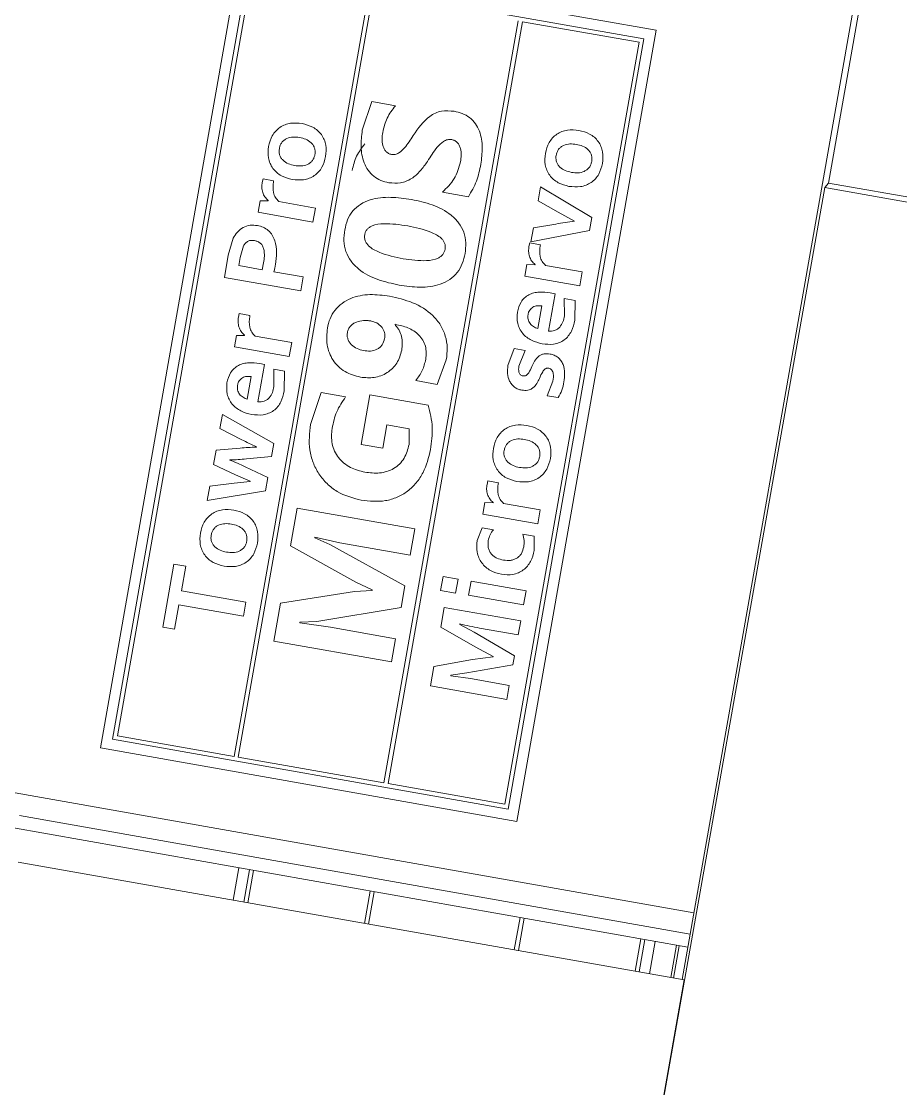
# Model space of a CAD drawing. Header units: millimetres. Extents: x 0 to 1189, y 0 to 841.
# Drawn here: x 366.04 to 370.2, y 477.74 to 482.78 of the extents above; entities that cross this region are included whole.
import ezdxf

# ---------------------------------------------------------------- set-up
doc = ezdxf.new("R2010")
doc.units = ezdxf.units.MM
doc.layers.get('0').update_dxf_attribs({"lineweight": 18})

msp = doc.modelspace()

# ---------------------------------------------------------------- linework, layer by layer
at = {"color": 7, "linetype": 'Continuous', "lineweight": 15}
for p, q in [((367.0716, 483.0885), (366.412, 479.3476)), ((367.0716, 483.0885), (366.412, 479.3476)), ((369.0409, 482.7405), (367.0716, 483.0885)), ((366.4699, 479.3882), (367.1122, 483.0306)), ((367.1122, 483.0306), (368.983, 482.6999)), ((366.4931, 479.4044), (367.1284, 483.0074)), ((369.8555, 482.0183), (370.029, 483.0028)), ((369.1632, 478.2519), (369.993, 482.9579)), ((367.6798, 482.91), (367.0445, 479.3069)), ((367.0642, 479.3034), (367.6995, 482.9065)), ((368.3887, 482.7847), (367.7534, 479.1816)), ((367.7731, 479.1781), (368.4084, 482.7812)), ((368.4084, 482.7812), (368.9598, 482.6837)), ((368.3813, 478.9996), (369.0409, 482.7405)), ((368.9598, 482.6837), (368.3245, 479.0807)), ((368.983, 482.6999), (368.3407, 479.0575)), ((367.6511, 482.268), (367.6961, 482.4038)), ((367.6961, 482.4038), (367.8074, 482.3841)), ((367.1777, 482.0213), (367.1816, 482.0377)), ((367.1816, 482.0377), (367.2316, 482.0289)), ((367.2316, 482.0289), (367.2306, 482.0235)), ((369.838, 481.9966), (369.8555, 482.0183)), ((369.8555, 482.0183), (370.7613, 481.8582)), ((368.1526, 481.9533), (368.0297, 481.975)), ((368.4826, 481.9339), (368.4943, 482.0001)), ((368.4943, 482.0001), (368.7366, 481.8554)), ((368.7572, 475.8874), (369.838, 481.9966)), ((369.838, 481.9966), (371.2165, 481.7529)), ((367.158, 481.8798), (367.1677, 481.9347)), ((367.1677, 481.9347), (367.2061, 481.9343)), ((367.2061, 481.9343), (367.2063, 481.9353)), ((367.2563, 481.9307), (367.4294, 481.9001)), ((368.4826, 481.9339), (368.5771, 481.8806)), ((367.4178, 481.8339), (367.158, 481.8798)), ((367.4294, 481.9001), (367.4178, 481.8339)), ((368.5771, 481.8806), (368.6543, 481.8387)), ((368.7366, 481.8554), (368.7257, 481.7935)), ((368.4601, 481.8066), (368.4485, 481.7403)), ((368.5656, 481.8245), (368.4601, 481.8066)), ((368.6543, 481.8387), (368.6541, 481.8377)), ((367.041, 481.7572), (367.0172, 481.6772)), ((368.7257, 481.7935), (368.4485, 481.7403)), ((367.0729, 481.6654), (367.0894, 481.7217)), ((368.4394, 481.7189), (368.4433, 481.7354)), ((368.4433, 481.7354), (368.4933, 481.7265)), ((368.4933, 481.7265), (368.4923, 481.7211)), ((367.0172, 481.6772), (366.9987, 481.5719)), ((367.0664, 481.6282), (367.0729, 481.6654)), ((367.1768, 481.6086), (367.0664, 481.6282)), ((367.1842, 481.641), (367.1768, 481.6086)), ((368.4197, 481.5774), (368.4294, 481.6323)), ((368.4294, 481.6323), (368.4678, 481.6319)), ((368.4678, 481.6319), (368.468, 481.6329)), ((368.5181, 481.6283), (368.6912, 481.5977)), ((367.3603, 481.5079), (366.9987, 481.5719)), ((367.2331, 481.5987), (367.372, 481.5741)), ((367.372, 481.5741), (367.3603, 481.5079)), ((368.6795, 481.5315), (368.4197, 481.5774)), ((368.6912, 481.5977), (368.6795, 481.5315)), ((368.5626, 481.4944), (368.5316, 481.3183)), ((368.5396, 481.4993), (368.5626, 481.4944)), ((368.606, 481.4721), (368.6571, 481.4631)), ((368.6073, 481.3899), (368.606, 481.4721)), ((368.6571, 481.4631), (368.6562, 481.3696)), ((367.0655, 481.3847), (367.0693, 481.4012)), ((367.0693, 481.4012), (367.1193, 481.3923)), ((368.4812, 481.3302), (368.5, 481.4372)), ((367.1193, 481.3923), (367.1184, 481.3869)), ((367.8059, 481.3481), (367.8071, 481.3502)), ((367.0458, 481.2432), (367.0554, 481.2981)), ((367.0554, 481.2981), (367.0939, 481.2977)), ((367.0939, 481.2977), (367.094, 481.2988)), ((367.1441, 481.2941), (367.3172, 481.2635)), ((367.3172, 481.2635), (367.3055, 481.1973)), ((367.3055, 481.1973), (367.0458, 481.2432)), ((368.3401, 481.1554), (368.3687, 481.2356)), ((368.3687, 481.2356), (368.4209, 481.2264)), ((368.4209, 481.2264), (368.3919, 481.1518)), ((367.1887, 481.1602), (367.1576, 480.9841)), ((367.1657, 481.1651), (367.1887, 481.1602)), ((368.0052, 481.0662), (368.0483, 481.1819)), ((367.1072, 480.996), (367.1261, 481.103)), ((367.232, 481.1379), (367.2831, 481.1289)), ((367.2333, 481.0557), (367.232, 481.1379)), ((367.2831, 481.1289), (367.2822, 481.0354)), ((367.9035, 481.0841), (368.0052, 481.0662)), ((368.525, 481.0127), (368.5529, 481.0817)), ((367.4569, 481.0272), (367.4058, 480.877)), ((367.5721, 481.0069), (367.4569, 481.0272)), ((367.6458, 480.7825), (367.6871, 481.0167)), ((367.6871, 481.0167), (367.9628, 480.968)), ((368.5773, 481.0034), (368.525, 481.0127)), ((366.9777, 480.8571), (366.9895, 480.9243)), ((366.9895, 480.9243), (367.2332, 480.7873)), ((367.0806, 480.8043), (366.9777, 480.8571)), ((367.7483, 480.7644), (367.7676, 480.8742)), ((367.7676, 480.8742), (367.8724, 480.8557)), ((367.8724, 480.8557), (367.8722, 480.7821)), ((366.9478, 480.6876), (366.9596, 480.7548)), ((366.9596, 480.7548), (367.0736, 480.7649)), ((367.15, 480.7699), (367.1502, 480.7709)), ((367.2222, 480.7247), (367.2332, 480.7873)), ((367.6458, 480.7825), (367.7483, 480.7644)), ((367.0243, 480.709), (367.0241, 480.708)), ((367.1027, 480.7134), (367.2222, 480.7247)), ((367.0513, 480.6387), (366.9478, 480.6876)), ((367.0963, 480.6769), (367.2047, 480.6253)), ((366.9297, 480.5848), (367.0444, 480.5991)), ((367.0444, 480.5991), (367.1212, 480.6066)), ((367.1214, 480.6077), (367.0513, 480.6387)), ((367.1212, 480.6066), (367.1214, 480.6077)), ((367.2047, 480.6253), (367.1937, 480.5628)), ((368.241, 480.5934), (368.2449, 480.6099)), ((368.2449, 480.6099), (368.2948, 480.6011)), ((368.2948, 480.6011), (368.2939, 480.5957)), ((366.9178, 480.5177), (366.9297, 480.5848)), ((367.1937, 480.5628), (366.9178, 480.5177)), ((368.2213, 480.4519), (368.231, 480.5069)), ((368.231, 480.5069), (368.2694, 480.5065)), ((368.2694, 480.5065), (368.2696, 480.5075)), ((368.3196, 480.5028), (368.4927, 480.4722)), ((367.3119, 480.3019), (367.3436, 480.4812)), ((367.3436, 480.4812), (367.8999, 480.3829)), ((368.481, 480.406), (368.2213, 480.4519)), ((368.4927, 480.4722), (368.481, 480.406)), ((367.4268, 480.3431), (367.4262, 480.34)), ((367.5451, 480.3173), (367.4268, 480.3431)), ((367.8999, 480.3829), (367.878, 480.2585)), ((368.1941, 480.3275), (368.2173, 480.3883)), ((368.2173, 480.3883), (368.2714, 480.3787)), ((368.4096, 480.3584), (368.4631, 480.349)), ((368.4631, 480.349), (368.4641, 480.2804)), ((367.6209, 480.1307), (367.3119, 480.3019)), ((367.4262, 480.34), (367.4969, 480.3096)), ((367.4969, 480.3096), (367.8523, 480.113)), ((367.878, 480.2585), (367.5451, 480.3173)), ((366.707, 479.9179), (366.7596, 480.2159)), ((366.7596, 480.2159), (366.8156, 480.206)), ((366.8156, 480.206), (366.7952, 480.0902)), ((368.0212, 480.0918), (368.0329, 480.158)), ((368.0329, 480.158), (368.1042, 480.1454)), ((368.1042, 480.1454), (368.0925, 480.0792)), ((366.7952, 480.0902), (367.1008, 480.0362)), ((367.614, 480.0866), (367.697, 480.0922)), ((367.6974, 480.0945), (367.6209, 480.1307)), ((367.697, 480.0922), (367.6974, 480.0945)), ((367.8523, 480.113), (367.8343, 480.0111)), ((368.0925, 480.0792), (368.0212, 480.0918)), ((368.1539, 480.07), (368.1656, 480.1362)), ((368.1656, 480.1362), (368.4254, 480.0903)), ((368.4254, 480.0903), (368.4137, 480.0241)), ((367.2643, 480.0318), (367.614, 480.0866)), ((368.4137, 480.0241), (368.1539, 480.07)), ((366.7835, 480.024), (366.7631, 479.908)), ((367.0891, 479.97), (366.7835, 480.024)), ((367.1008, 480.0362), (367.0891, 479.97)), ((367.2326, 479.8518), (367.2643, 480.0318)), ((367.8343, 480.0111), (367.4367, 479.9453)), ((368.0222, 479.9184), (368.0386, 480.0116)), ((368.0386, 480.0116), (368.4002, 479.9477)), ((367.356, 479.9417), (367.3554, 479.9382)), ((367.3554, 479.9382), (367.5006, 479.9177)), ((367.4367, 479.9453), (367.356, 479.9417)), ((368.4002, 479.9477), (368.3886, 479.8815)), ((366.7631, 479.908), (366.707, 479.9179)), ((367.5006, 479.9177), (367.8083, 479.8633)), ((368.1841, 479.8253), (368.0222, 479.9184)), ((368.1123, 479.9336), (368.1119, 479.9312)), ((368.1119, 479.9312), (368.1801, 479.8946)), ((368.1801, 479.8946), (368.3712, 479.7832)), ((368.3886, 479.8815), (368.2053, 479.9139)), ((367.7889, 479.7535), (367.2326, 479.8518)), ((367.8083, 479.8633), (367.7889, 479.7535)), ((368.2705, 479.7795), (368.1841, 479.8253)), ((368.1726, 479.7647), (367.9894, 479.7326)), ((368.3637, 479.7404), (368.146, 479.7014)), ((368.2702, 479.7779), (368.1726, 479.7647)), ((368.2702, 479.7779), (368.2705, 479.7795)), ((368.3712, 479.7832), (368.3637, 479.7404)), ((367.9894, 479.7326), (367.973, 479.6399)), ((368.0694, 479.6903), (368.069, 479.6878)), ((368.069, 479.6878), (368.1628, 479.6746)), ((368.146, 479.7014), (368.0694, 479.6903)), ((368.3347, 479.576), (367.973, 479.6399)), ((368.1628, 479.6746), (368.3464, 479.6422)), ((368.3464, 479.6422), (368.3347, 479.576)), ((368.3407, 479.0575), (366.4699, 479.3882)), ((367.0445, 479.3069), (366.4931, 479.4044)), ((366.412, 479.3476), (368.3813, 478.9996)), ((366.412, 479.3476), (368.3813, 478.9996)), ((366.412, 479.3476), (366.412, 479.3476)), ((367.7534, 479.1816), (367.0642, 479.3034)), ((368.3245, 479.0807), (367.7731, 479.1781)), ((368.3813, 478.9996), (368.3813, 478.9996)), ((365.9846, 478.9715), (369.1902, 478.4049)), ((366.023, 478.807), (369.1738, 478.2501)), ((367.0677, 478.78), (367.0407, 478.6271)), ((367.0677, 478.78), (367.0407, 478.6271)), ((369.01, 478.279), (369.0369, 478.432)), ((369.1372, 478.4143), (369.1102, 478.2613)), ((369.1504, 478.4119), (369.1235, 478.259)), ((368.7572, 475.8874), (369.1738, 478.2501))]:
    msp.add_line(p, q, dxfattribs=at)
at = {"color": 8, "linetype": 'Continuous', "lineweight": 15}
for p, q in [((369.2188, 478.5673), (365.0637, 479.3017)), ((366.029, 479.0268), (369.201, 478.4662)), ((369.1902, 478.4049), (365.9846, 478.9715)), ((367.0899, 478.6184), (367.1169, 478.7713)), ((367.1096, 478.6149), (367.1366, 478.7679)), ((367.688, 478.6704), (367.661, 478.5174)), ((367.6807, 478.514), (367.7077, 478.6669)), ((368.3969, 478.5451), (368.37, 478.3921)), ((368.3897, 478.3887), (368.4166, 478.5416)), ((368.968, 478.4442), (368.941, 478.2912)), ((368.9877, 478.4407), (368.9607, 478.2877))]:
    msp.add_line(p, q, dxfattribs=at)
at = {"color": 7, "linetype": 'Continuous', "lineweight": 15}
for points, knots in [([(367.8074, 482.3841), (367.7931, 482.3652), (367.7644, 482.3272), (367.7531, 482.281), (367.7474, 482.2578)], [0, 0, 0, 0, 0.0706209, 0.14133, 0.14133, 0.14133, 0.14133]), ([(367.892, 482.2432), (367.9152, 482.2769), (367.9443, 482.319), (367.9964, 482.3499), (368.0351, 482.3625), (368.0655, 482.3595), (368.0857, 482.3576)], [0, 0, 0, 0, 0.1203644, 0.1506049, 0.1808279, 0.2410173, 0.2410173, 0.2410173, 0.2410173]), ([(368.0857, 482.3576), (368.0986, 482.3547), (368.1245, 482.3489), (368.1597, 482.3291), (368.1873, 482.3), (368.2122, 482.2528), (368.2218, 482.1857), (368.2149, 482.1333), (368.2115, 482.1071)], [0, 0, 0, 0, 0.0397625, 0.0794616, 0.1191736, 0.1588939, 0.2381163, 0.3176313, 0.3176313, 0.3176313, 0.3176313]), ([(367.2076, 482.1911), (367.2122, 482.2087), (367.219, 482.2352), (367.2406, 482.2646), (367.2611, 482.2826), (367.2854, 482.2951), (367.3207, 482.3043), (367.3479, 482.3016), (367.366, 482.2999)], [0, 0, 0, 0, 0.0540593, 0.0811854, 0.108286, 0.1354047, 0.162532, 0.2166276, 0.2166276, 0.2166276, 0.2166276]), ([(367.366, 482.2999), (367.3836, 482.2953), (367.41, 482.2885), (367.4398, 482.2677), (367.4583, 482.2478), (367.4715, 482.2239), (367.482, 482.1891), (367.4794, 482.1619), (367.4777, 482.1438)], [0, 0, 0, 0, 0.0539363, 0.0809873, 0.108032, 0.1350718, 0.1621166, 0.2160356, 0.2160356, 0.2160356, 0.2160356]), ([(367.7764, 482.0198), (367.7636, 482.0227), (367.7381, 482.0285), (367.704, 482.0491), (367.6772, 482.0781), (367.6527, 482.1246), (367.6415, 482.1903), (367.6479, 482.2421), (367.6511, 482.268)], [0, 0, 0, 0, 0.0391923, 0.0783301, 0.117575, 0.1566279, 0.2347524, 0.3131138, 0.3131138, 0.3131138, 0.3131138]), ([(368.517, 482.1586), (368.5215, 482.1762), (368.5283, 482.2027), (368.5499, 482.2321), (368.5704, 482.2501), (368.5947, 482.2626), (368.63, 482.2718), (368.6572, 482.2691), (368.6753, 482.2674)], [0, 0, 0, 0, 0.0540706, 0.0811872, 0.1082956, 0.1354088, 0.1625362, 0.2166316, 0.2166316, 0.2166316, 0.2166316]), ([(368.6753, 482.2674), (368.6929, 482.2629), (368.7193, 482.2561), (368.7491, 482.2352), (368.7676, 482.2153), (368.7808, 482.1915), (368.7913, 482.1566), (368.7887, 482.1295), (368.787, 482.1114)], [0, 0, 0, 0, 0.0539401, 0.0809911, 0.1080357, 0.1350756, 0.1621203, 0.2160273, 0.2160273, 0.2160273, 0.2160273]), ([(367.2586, 482.1821), (367.2598, 482.1871), (367.2622, 482.1972), (367.2698, 482.2107), (367.2805, 482.2217), (367.2982, 482.232), (367.3239, 482.2374), (367.3442, 482.2349), (367.3543, 482.2337)], [0, 0, 0, 0, 0.0155445, 0.0309646, 0.0459294, 0.0613431, 0.091932, 0.1226039, 0.1226039, 0.1226039, 0.1226039]), ([(367.3543, 482.2337), (367.3643, 482.2314), (367.3841, 482.2268), (367.4063, 482.213), (367.4194, 482.1973), (367.426, 482.1833), (367.428, 482.1706), (367.4279, 482.1604), (367.4271, 482.1554), (367.4267, 482.1528)], [0, 0, 0, 0, 0.0305579, 0.0610306, 0.0763156, 0.0915854, 0.1068545, 0.114514, 0.1221758, 0.1221758, 0.1221758, 0.1221758]), ([(367.7474, 482.2578), (367.746, 482.2475), (367.7432, 482.2269), (367.746, 482.2003), (367.7533, 482.1805), (367.7622, 482.1675), (367.7743, 482.1575), (367.7842, 482.1548), (367.7892, 482.1534)], [0, 0, 0, 0, 0.0312547, 0.0624806, 0.0790872, 0.0943147, 0.1094415, 0.1249232, 0.1249232, 0.1249232, 0.1249232]), ([(367.7892, 482.1534), (367.7953, 482.1529), (367.8074, 482.1521), (367.8296, 482.1629), (367.8511, 482.1841), (367.8726, 482.2129), (367.8855, 482.2331), (367.892, 482.2432)], [0, 0, 0, 0, 0.0179166, 0.0358671, 0.0718018, 0.1078329, 0.1438785, 0.1438785, 0.1438785, 0.1438785]), ([(368.0737, 482.2239), (368.0668, 482.2243), (368.0531, 482.2252), (368.0281, 482.2124), (367.9949, 482.178), (367.9733, 482.1433), (367.9589, 482.1202)], [0, 0, 0, 0, 0.0202953, 0.0406461, 0.0813483, 0.1630183, 0.1630183, 0.1630183, 0.1630183]), ([(368.1154, 482.1187), (368.1169, 482.1293), (368.1198, 482.1501), (368.1172, 482.1769), (368.1102, 482.1967), (368.1014, 482.2098), (368.089, 482.2198), (368.0788, 482.2225), (368.0737, 482.2239)], [0, 0, 0, 0, 0.0320848, 0.0630396, 0.0797367, 0.094554, 0.1103029, 0.1260684, 0.1260684, 0.1260684, 0.1260684]), ([(367.3193, 482.0351), (367.3017, 482.0396), (367.2754, 482.0464), (367.2456, 482.0672), (367.2271, 482.0872), (367.2139, 482.111), (367.2034, 482.1458), (367.206, 482.173), (367.2076, 482.1911)], [0, 0, 0, 0, 0.05393, 0.0809784, 0.1080114, 0.1350439, 0.1620804, 0.2159866, 0.2159866, 0.2159866, 0.2159866]), ([(367.331, 482.1013), (367.321, 482.1035), (367.3012, 482.1081), (367.2789, 482.1219), (367.2658, 482.1376), (367.2594, 482.1516), (367.2569, 482.1668), (367.258, 482.177), (367.2586, 482.1821)], [0, 0, 0, 0, 0.0305709, 0.0610553, 0.0765948, 0.0914388, 0.1067743, 0.1221979, 0.1221979, 0.1221979, 0.1221979]), ([(367.663, 482.2042), (367.6486, 482.1852), (367.6199, 482.1472), (367.6086, 482.101), (367.6029, 482.0779)], [0, 0, 0, 0, 0.0706209, 0.14133, 0.14133, 0.14133, 0.14133]), ([(368.6286, 482.0026), (368.6111, 482.0071), (368.5847, 482.0139), (368.5549, 482.0347), (368.5364, 482.0547), (368.5232, 482.0785), (368.5127, 482.1134), (368.5153, 482.1405), (368.517, 482.1586)], [0, 0, 0, 0, 0.0539299, 0.0809783, 0.10802, 0.1350421, 0.16209, 0.2159843, 0.2159843, 0.2159843, 0.2159843]), ([(368.5679, 482.1496), (368.5691, 482.1546), (368.5715, 482.1647), (368.5791, 482.1782), (368.5898, 482.1893), (368.6075, 482.1996), (368.6332, 482.205), (368.6535, 482.2024), (368.6636, 482.2012)], [0, 0, 0, 0, 0.0155445, 0.0309646, 0.045938, 0.0613518, 0.0919407, 0.1226135, 0.1226135, 0.1226135, 0.1226135]), ([(368.6636, 482.2012), (368.6736, 482.1989), (368.6934, 482.1943), (368.7156, 482.1806), (368.7287, 482.1648), (368.7353, 482.1508), (368.7373, 482.1381), (368.7372, 482.1279), (368.7364, 482.1229), (368.7361, 482.1204)], [0, 0, 0, 0, 0.0305579, 0.0610305, 0.0763063, 0.091576, 0.1068569, 0.1145164, 0.1221664, 0.1221664, 0.1221664, 0.1221664]), ([(367.4777, 482.1438), (367.4732, 482.1262), (367.4664, 482.0997), (367.4448, 482.0703), (367.4244, 482.0523), (367.4, 482.04), (367.3648, 482.0305), (367.3374, 482.0332), (367.3193, 482.0351)], [0, 0, 0, 0, 0.0540888, 0.0812179, 0.1083391, 0.135015, 0.1626033, 0.2167206, 0.2167206, 0.2167206, 0.2167206]), ([(367.4267, 482.1528), (367.4256, 482.1478), (367.4232, 482.1379), (367.4155, 482.1244), (367.4047, 482.1134), (367.3871, 482.1029), (367.3614, 482.0974), (367.3411, 482.1), (367.331, 482.1013)], [0, 0, 0, 0, 0.0153542, 0.0306202, 0.0459335, 0.0612772, 0.0918259, 0.1224781, 0.1224781, 0.1224781, 0.1224781]), ([(367.9589, 482.1202), (367.9483, 482.1049), (367.9271, 482.0744), (367.8853, 482.0371), (367.8323, 482.0147), (367.7951, 482.0181), (367.7764, 482.0198)], [0, 0, 0, 0, 0.0557708, 0.1114502, 0.1669299, 0.2224728, 0.2224728, 0.2224728, 0.2224728]), ([(368.0297, 481.975), (368.0504, 481.9951), (368.092, 482.0353), (368.1076, 482.0909), (368.1154, 482.1187)], [0, 0, 0, 0, 0.0852115, 0.1703845, 0.1703845, 0.1703845, 0.1703845]), ([(368.6403, 482.0688), (368.6303, 482.0711), (368.6105, 482.0756), (368.5882, 482.0895), (368.5751, 482.1051), (368.5687, 482.1191), (368.5662, 482.1343), (368.5673, 482.1445), (368.5679, 482.1496)], [0, 0, 0, 0, 0.0305708, 0.0610552, 0.0765854, 0.0914294, 0.1067766, 0.1221883, 0.1221883, 0.1221883, 0.1221883]), ([(368.787, 482.1114), (368.7825, 482.0937), (368.7757, 482.0672), (368.7541, 482.0378), (368.7337, 482.0199), (368.7093, 482.0075), (368.6741, 481.998), (368.6467, 482.0007), (368.6286, 482.0026)], [0, 0, 0, 0, 0.0540888, 0.0812179, 0.108339, 0.1350149, 0.1626033, 0.2167202, 0.2167202, 0.2167202, 0.2167202]), ([(368.7361, 482.1204), (368.7349, 482.1154), (368.7325, 482.1054), (368.7248, 482.092), (368.714, 482.081), (368.6964, 482.0704), (368.6707, 482.0649), (368.6505, 482.0675), (368.6403, 482.0688)], [0, 0, 0, 0, 0.0153657, 0.0306317, 0.045945, 0.0612826, 0.0918339, 0.1224869, 0.1224869, 0.1224869, 0.1224869]), ([(368.2115, 482.1071), (368.2059, 482.0798), (368.1948, 482.0253), (368.1667, 481.9773), (368.1526, 481.9533)], [0, 0, 0, 0, 0.0829937, 0.1657766, 0.1657766, 0.1657766, 0.1657766]), ([(367.2063, 481.9353), (367.2006, 481.9409), (367.1892, 481.952), (367.1788, 481.9739), (367.1756, 481.9936), (367.176, 482.0095), (367.1771, 482.0174), (367.1777, 482.0213)], [0, 0, 0, 0, 0.02377192, 0.04754432, 0.07131029, 0.08322006, 0.09513946, 0.09513946, 0.09513946, 0.09513946]), ([(367.2306, 482.0235), (367.2291, 482.0066), (367.2267, 481.9813), (367.2386, 481.9488), (367.2504, 481.9367), (367.2563, 481.9307)], [0, 0, 0, 0, 0.0503418, 0.0755807, 0.100815, 0.100815, 0.100815, 0.100815]), ([(367.568, 481.7967), (367.5716, 481.8128), (367.579, 481.8449), (367.6043, 481.8873), (367.6416, 481.9204), (367.7024, 481.9467), (367.7862, 481.9546), (367.8511, 481.9452), (367.8836, 481.9405)], [0, 0, 0, 0, 0.0492702, 0.0984704, 0.1458743, 0.1968607, 0.2951694, 0.393761, 0.393761, 0.393761, 0.393761]), ([(367.8836, 481.9405), (367.9167, 481.9334), (367.983, 481.9192), (368.06, 481.8795), (368.1083, 481.8312), (368.133, 481.7861), (368.143, 481.7356), (368.139, 481.7018), (368.137, 481.685)], [0, 0, 0, 0, 0.101817, 0.2033252, 0.2546905, 0.3050093, 0.3558133, 0.4067029, 0.4067029, 0.4067029, 0.4067029]), ([(367.041, 481.7572), (367.0469, 481.7673), (367.0587, 481.7874), (367.0862, 481.81), (367.1203, 481.8212), (367.1436, 481.8186), (367.1553, 481.8172)], [0, 0, 0, 0, 0.0349668, 0.0698657, 0.1047085, 0.1396556, 0.1396556, 0.1396556, 0.1396556]), ([(367.1553, 481.8172), (367.1646, 481.815), (367.1831, 481.8105), (367.2073, 481.7944), (367.2259, 481.7723), (367.2415, 481.7373), (367.2482, 481.6893), (367.2431, 481.6516), (367.2405, 481.6327)], [0, 0, 0, 0, 0.0285648, 0.0571034, 0.0856437, 0.1142083, 0.1712426, 0.2284067, 0.2284067, 0.2284067, 0.2284067]), ([(367.6622, 481.7747), (367.6633, 481.7793), (367.6656, 481.7885), (367.6737, 481.8002), (367.6846, 481.8093), (367.71, 481.8221), (367.7725, 481.8298), (367.8283, 481.8211), (367.8656, 481.8154)], [0, 0, 0, 0, 0.0141445, 0.0283082, 0.0419044, 0.0566496, 0.1131027, 0.2263806, 0.2263806, 0.2263806, 0.2263806]), ([(367.8656, 481.8154), (367.9028, 481.8079), (367.9584, 481.7967), (368.0147, 481.7678), (368.0337, 481.7465), (368.0406, 481.734), (368.0441, 481.72), (368.0431, 481.7105), (368.0426, 481.7058)], [0, 0, 0, 0, 0.1137883, 0.1705018, 0.1849353, 0.1989611, 0.2131834, 0.2274194, 0.2274194, 0.2274194, 0.2274194]), ([(368.6541, 481.8377), (368.6393, 481.8358), (368.6097, 481.832), (368.5803, 481.827), (368.5656, 481.8245)], [0, 0, 0, 0, 0.04477415, 0.08955007, 0.08955007, 0.08955007, 0.08955007]), ([(367.8253, 481.5357), (367.7915, 481.5429), (367.7239, 481.5574), (367.6453, 481.5975), (367.5963, 481.647), (367.5713, 481.6933), (367.5617, 481.7451), (367.5659, 481.7795), (367.568, 481.7967)], [0, 0, 0, 0, 0.1038771, 0.2074434, 0.2593316, 0.3111731, 0.3630297, 0.4149536, 0.4149536, 0.4149536, 0.4149536]), ([(367.8443, 481.6606), (367.8059, 481.6684), (367.7484, 481.68), (367.6904, 481.7104), (367.6709, 481.7326), (367.6639, 481.7457), (367.6606, 481.76), (367.6617, 481.7698), (367.6622, 481.7747)], [0, 0, 0, 0, 0.1175665, 0.1761554, 0.1915342, 0.205581, 0.2202821, 0.2349749, 0.2349749, 0.2349749, 0.2349749]), ([(367.0894, 481.7217), (367.0921, 481.7261), (367.0976, 481.7349), (367.1105, 481.7442), (367.1258, 481.7479), (367.1361, 481.7468), (367.1413, 481.7462)], [0, 0, 0, 0, 0.01548518, 0.0309229, 0.0463853, 0.06187097, 0.06187097, 0.06187097, 0.06187097]), ([(367.1413, 481.7462), (367.1465, 481.7449), (367.1569, 481.7424), (367.1704, 481.7337), (367.1802, 481.7206), (367.1872, 481.7002), (367.189, 481.6728), (367.1858, 481.6516), (367.1842, 481.641)], [0, 0, 0, 0, 0.0160802, 0.0321332, 0.0471058, 0.0642653, 0.0963956, 0.1285945, 0.1285945, 0.1285945, 0.1285945]), ([(368.0426, 481.7058), (368.0415, 481.7012), (368.0394, 481.6921), (368.0319, 481.6803), (368.0218, 481.6705), (367.9977, 481.6562), (367.9361, 481.6466), (367.881, 481.655), (367.8443, 481.6606)], [0, 0, 0, 0, 0.0139618, 0.0279323, 0.0414647, 0.0558815, 0.1114999, 0.2231759, 0.2231759, 0.2231759, 0.2231759]), ([(368.468, 481.6329), (368.4623, 481.6385), (368.4509, 481.6496), (368.4405, 481.6715), (368.4373, 481.6912), (368.4377, 481.7071), (368.4388, 481.715), (368.4394, 481.7189)], [0, 0, 0, 0, 0.0237632, 0.04754633, 0.07130062, 0.08321033, 0.09512976, 0.09512976, 0.09512976, 0.09512976]), ([(368.4923, 481.7211), (368.4908, 481.7042), (368.4884, 481.6789), (368.5003, 481.6464), (368.5121, 481.6343), (368.5181, 481.6283)], [0, 0, 0, 0, 0.0503419, 0.0755808, 0.1008061, 0.1008061, 0.1008061, 0.1008061]), ([(368.137, 481.685), (368.1334, 481.6689), (368.1261, 481.6369), (368.102, 481.5938), (368.0659, 481.5595), (368.0061, 481.5311), (367.9225, 481.5219), (367.8577, 481.5311), (367.8253, 481.5357)], [0, 0, 0, 0, 0.0492013, 0.0983491, 0.1461608, 0.1966023, 0.2947281, 0.393182, 0.393182, 0.393182, 0.393182]), ([(367.2405, 481.6327), (367.2398, 481.6289), (367.2387, 481.6232), (367.2366, 481.6118), (367.2346, 481.6043), (367.2331, 481.5987)], [0, 0, 0, 0, 0.01157008, 0.01739887, 0.03478278, 0.03478278, 0.03478278, 0.03478278]), ([(368.3845, 481.4076), (368.3889, 481.4243), (368.3955, 481.4493), (368.4175, 481.4761), (368.4384, 481.4906), (368.4627, 481.4995), (368.4967, 481.5047), (368.5226, 481.5014), (368.5396, 481.4993)], [0, 0, 0, 0, 0.0510654, 0.0765508, 0.1022967, 0.1266947, 0.1535869, 0.2048264, 0.2048264, 0.2048264, 0.2048264]), ([(367.486, 481.3321), (367.4896, 481.3473), (367.4966, 481.3776), (367.5206, 481.4182), (367.5543, 481.4509), (367.609, 481.4812), (367.6872, 481.4954), (367.7487, 481.4874), (367.7795, 481.4834)], [0, 0, 0, 0, 0.0465882, 0.0931314, 0.1396608, 0.1862323, 0.279099, 0.3722422, 0.3722422, 0.3722422, 0.3722422]), ([(367.7795, 481.4834), (367.8166, 481.475), (367.8908, 481.4582), (367.9743, 481.4074), (368.0228, 481.3481), (368.046, 481.2955), (368.0553, 481.2386), (368.0507, 481.2008), (368.0483, 481.1819)], [0, 0, 0, 0, 0.1141375, 0.2278826, 0.2854297, 0.3419911, 0.3990474, 0.4561385, 0.4561385, 0.4561385, 0.4561385]), ([(368.5017, 481.2583), (368.4843, 481.2625), (368.4582, 481.2687), (368.4283, 481.2883), (368.4088, 481.3067), (368.3943, 481.3292), (368.3817, 481.3629), (368.3834, 481.3897), (368.3845, 481.4076)], [0, 0, 0, 0, 0.053209, 0.0798792, 0.1065272, 0.1331779, 0.1598218, 0.2128536, 0.2128536, 0.2128536, 0.2128536]), ([(368.5, 481.4372), (368.4929, 481.4379), (368.4785, 481.4393), (368.4609, 481.4338), (368.4493, 481.4252), (368.4423, 481.4169), (368.4383, 481.4087), (368.4361, 481.4018), (368.4354, 481.3983), (368.4351, 481.3965)], [0, 0, 0, 0, 0.02154114, 0.04303181, 0.05357336, 0.06462101, 0.0754034, 0.08080277, 0.08621162, 0.08621162, 0.08621162, 0.08621162]), ([(367.094, 481.2988), (367.0883, 481.3043), (367.0769, 481.3154), (367.0666, 481.3373), (367.0633, 481.3571), (367.0637, 481.3729), (367.0649, 481.3808), (367.0655, 481.3847)], [0, 0, 0, 0, 0.02376316, 0.04754629, 0.07130059, 0.08321031, 0.09512974, 0.09512974, 0.09512974, 0.09512974]), ([(367.1184, 481.3869), (367.1168, 481.37), (367.1145, 481.3447), (367.1263, 481.3122), (367.1382, 481.3001), (367.1441, 481.2941)], [0, 0, 0, 0, 0.0503418, 0.0755807, 0.100815, 0.100815, 0.100815, 0.100815]), ([(367.5805, 481.3114), (367.5819, 481.317), (367.5848, 481.3281), (367.5948, 481.3422), (367.6078, 481.3534), (367.6283, 481.364), (367.6512, 481.3682), (367.6741, 481.3684), (367.6854, 481.3667), (367.6911, 481.3659)], [0, 0, 0, 0, 0.0171092, 0.0342277, 0.0509323, 0.0684995, 0.1027413, 0.1198946, 0.1370678, 0.1370678, 0.1370678, 0.1370678]), ([(367.6911, 481.3659), (367.7007, 481.3634), (367.7198, 481.3584), (367.7395, 481.3424), (367.7507, 481.3262), (367.7561, 481.3123), (367.758, 481.3001), (367.7578, 481.2903), (367.757, 481.2854), (367.7567, 481.283)], [0, 0, 0, 0, 0.0294771, 0.0589093, 0.0738505, 0.0884762, 0.103233, 0.1106201, 0.1180101, 0.1180101, 0.1180101, 0.1180101]), ([(368.4351, 481.3965), (368.4345, 481.3891), (368.4336, 481.3779), (368.4385, 481.3637), (368.4461, 481.3509), (368.4603, 481.3381), (368.4742, 481.3328), (368.4812, 481.3302)], [0, 0, 0, 0, 0.02217127, 0.03334716, 0.04450066, 0.06672647, 0.08901452, 0.08901452, 0.08901452, 0.08901452]), ([(368.6562, 481.3696), (368.6519, 481.3519), (368.6456, 481.3254), (368.6261, 481.2946), (368.6064, 481.2755), (368.5823, 481.2627), (368.5471, 481.2531), (368.5199, 481.2562), (368.5017, 481.2583)], [0, 0, 0, 0, 0.0541852, 0.0813048, 0.1084138, 0.1355279, 0.162658, 0.2167748, 0.2167748, 0.2167748, 0.2167748]), ([(368.5316, 481.3183), (368.5414, 481.3182), (368.5562, 481.3181), (368.5739, 481.3269), (368.5886, 481.3398), (368.6009, 481.3614), (368.6051, 481.3804), (368.6073, 481.3899)], [0, 0, 0, 0, 0.0290583, 0.0436327, 0.0582526, 0.087357, 0.116579, 0.116579, 0.116579, 0.116579]), ([(367.6426, 481.1001), (367.6171, 481.107), (367.5787, 481.1174), (367.537, 481.15), (367.5116, 481.18), (367.4937, 481.2152), (367.4797, 481.2662), (367.4835, 481.3058), (367.486, 481.3321)], [0, 0, 0, 0, 0.078333, 0.1178298, 0.1569788, 0.1956482, 0.2356181, 0.3140308, 0.3140308, 0.3140308, 0.3140308]), ([(367.6568, 481.2259), (367.6465, 481.2284), (367.6258, 481.2334), (367.6031, 481.2488), (367.5895, 481.2654), (367.5825, 481.2799), (367.5788, 481.2956), (367.5799, 481.3061), (367.5805, 481.3114)], [0, 0, 0, 0, 0.0319145, 0.063792, 0.0800249, 0.0961261, 0.1117734, 0.127673, 0.127673, 0.127673, 0.127673]), ([(367.8375, 481.2275), (367.8395, 481.2493), (367.8427, 481.2821), (367.8285, 481.3178), (367.8169, 481.3361), (367.8096, 481.3441), (367.8059, 481.3481)], [0, 0, 0, 0, 0.0646243, 0.0970597, 0.113318, 0.1295776, 0.1295776, 0.1295776, 0.1295776]), ([(367.8071, 481.3502), (367.8273, 481.3457), (367.8675, 481.3365), (367.9129, 481.3087), (367.9383, 481.2758), (367.9507, 481.247), (367.9537, 481.2211), (367.9531, 481.2004), (367.9515, 481.1902), (367.9508, 481.1851)], [0, 0, 0, 0, 0.0620317, 0.1238067, 0.1548116, 0.1858147, 0.216829, 0.2323605, 0.2478972, 0.2478972, 0.2478972, 0.2478972]), ([(367.7567, 481.283), (367.7537, 481.2724), (367.7493, 481.2565), (367.7343, 481.2405), (367.7162, 481.2285), (367.6891, 481.2219), (367.6676, 481.2245), (367.6568, 481.2259)], [0, 0, 0, 0, 0.0323515, 0.0486244, 0.0648744, 0.0972683, 0.129729, 0.129729, 0.129729, 0.129729]), ([(367.6426, 481.1001), (367.6643, 481.0981), (367.7077, 481.0942), (367.7604, 481.114), (367.7942, 481.1411), (367.8224, 481.1747), (367.8315, 481.2065), (367.8375, 481.2275)], [0, 0, 0, 0, 0.0650364, 0.1299781, 0.1623918, 0.195185, 0.2601132, 0.2601132, 0.2601132, 0.2601132]), ([(368.4528, 481.1509), (368.4568, 481.1596), (368.4648, 481.177), (368.4801, 481.1964), (368.4967, 481.2061), (368.5151, 481.2125), (368.5297, 481.2108), (368.5394, 481.2097)], [0, 0, 0, 0, 0.0289126, 0.0576951, 0.0721247, 0.0865636, 0.1153376, 0.1153376, 0.1153376, 0.1153376]), ([(368.5394, 481.2097), (368.5461, 481.2081), (368.5596, 481.205), (368.5774, 481.1941), (368.5916, 481.1788), (368.6043, 481.1541), (368.61, 481.1191), (368.6065, 481.0918), (368.6048, 481.0781)], [0, 0, 0, 0, 0.0207183, 0.0414152, 0.0615739, 0.0828162, 0.1241222, 0.1655515, 0.1655515, 0.1655515, 0.1655515]), ([(367.0106, 481.0734), (367.0149, 481.0901), (367.0215, 481.1152), (367.0436, 481.1419), (367.0645, 481.1564), (367.0887, 481.1653), (367.1227, 481.1706), (367.1486, 481.1673), (367.1657, 481.1651)], [0, 0, 0, 0, 0.0510655, 0.0765508, 0.1022967, 0.1266947, 0.1535869, 0.2048264, 0.2048264, 0.2048264, 0.2048264]), ([(367.9508, 481.1851), (367.9466, 481.1665), (367.9382, 481.1294), (367.915, 481.0992), (367.9035, 481.0841)], [0, 0, 0, 0, 0.0564623, 0.1128289, 0.1128289, 0.1128289, 0.1128289]), ([(368.4059, 481.039), (368.3998, 481.0403), (368.3875, 481.0431), (368.3709, 481.0523), (368.3572, 481.0655), (368.3439, 481.0867), (368.3361, 481.1179), (368.3387, 481.1428), (368.3401, 481.1554)], [0, 0, 0, 0, 0.018824, 0.0376266, 0.0565302, 0.0752448, 0.1123915, 0.1503331, 0.1503331, 0.1503331, 0.1503331]), ([(368.3919, 481.1518), (368.3913, 481.1473), (368.39, 481.1382), (368.3911, 481.1266), (368.3942, 481.1179), (368.3983, 481.1123), (368.4038, 481.1082), (368.4082, 481.107), (368.4105, 481.1064)], [0, 0, 0, 0, 0.01372643, 0.02741332, 0.03465442, 0.04113124, 0.04798499, 0.0548344, 0.0548344, 0.0548344, 0.0548344]), ([(368.4105, 481.1064), (368.4132, 481.1061), (368.4188, 481.1055), (368.4266, 481.1084), (368.433, 481.1139), (368.4428, 481.1275), (368.4484, 481.1406), (368.4528, 481.1509)], [0, 0, 0, 0, 0.00833762, 0.01665442, 0.02415231, 0.03336538, 0.06677958, 0.06677958, 0.06677958, 0.06677958]), ([(367.1261, 481.103), (367.1189, 481.1037), (367.1046, 481.1051), (367.0869, 481.0996), (367.0753, 481.091), (367.0683, 481.0827), (367.0643, 481.0745), (367.0621, 481.0677), (367.0615, 481.0641), (367.0611, 481.0624)], [0, 0, 0, 0, 0.02154113, 0.04303183, 0.05357338, 0.06462104, 0.07540342, 0.08080287, 0.08621165, 0.08621165, 0.08621165, 0.08621165]), ([(368.5325, 481.1426), (368.5295, 481.1429), (368.5252, 481.1434), (368.5197, 481.1414), (368.5122, 481.1369), (368.5003, 481.1213), (368.4936, 481.1053), (368.489, 481.0946)], [0, 0, 0, 0, 0.00871825, 0.01277598, 0.01747124, 0.03488226, 0.06987075, 0.06987075, 0.06987075, 0.06987075]), ([(368.5529, 481.0817), (368.5546, 481.0936), (368.5567, 481.1087), (368.5518, 481.1262), (368.5475, 481.1341), (368.541, 481.1404), (368.5354, 481.1419), (368.5325, 481.1426)], [0, 0, 0, 0, 0.03562658, 0.04512133, 0.05397243, 0.06247895, 0.07135418, 0.07135418, 0.07135418, 0.07135418]), ([(367.1278, 480.9241), (367.1104, 480.9283), (367.0842, 480.9345), (367.0543, 480.9541), (367.0348, 480.9725), (367.0203, 480.9951), (367.0078, 481.0287), (367.0094, 481.0556), (367.0106, 481.0734)], [0, 0, 0, 0, 0.053209, 0.0798792, 0.1065272, 0.1331779, 0.1598218, 0.2128536, 0.2128536, 0.2128536, 0.2128536]), ([(367.0611, 481.0624), (367.0605, 481.0549), (367.0596, 481.0437), (367.0645, 481.0295), (367.0721, 481.0167), (367.0863, 481.0039), (367.1002, 480.9987), (367.1072, 480.996)], [0, 0, 0, 0, 0.02218333, 0.03334791, 0.0445014, 0.06672721, 0.08901526, 0.08901526, 0.08901526, 0.08901526]), ([(367.1576, 480.9841), (367.1675, 480.984), (367.1823, 480.984), (367.2, 480.9927), (367.2147, 481.0056), (367.227, 481.0273), (367.2312, 481.0462), (367.2333, 481.0557)], [0, 0, 0, 0, 0.0290584, 0.0436328, 0.058245, 0.0873597, 0.1165818, 0.1165818, 0.1165818, 0.1165818]), ([(368.489, 481.0946), (368.485, 481.0864), (368.4769, 481.07), (368.4623, 481.0517), (368.4465, 481.0423), (368.429, 481.0364), (368.4151, 481.0379), (368.4059, 481.039)], [0, 0, 0, 0, 0.027505, 0.0549118, 0.0686392, 0.0823738, 0.1097447, 0.1097447, 0.1097447, 0.1097447]), ([(368.6048, 481.0781), (368.6021, 481.0649), (368.5968, 481.0386), (368.5838, 481.0151), (368.5773, 481.0034)], [0, 0, 0, 0, 0.04003619, 0.08002665, 0.08002665, 0.08002665, 0.08002665]), ([(367.2822, 481.0354), (367.278, 481.0177), (367.2716, 480.9912), (367.2522, 480.9604), (367.2325, 480.9413), (367.2083, 480.9285), (367.1731, 480.9189), (367.1459, 480.9221), (367.1278, 480.9241)], [0, 0, 0, 0, 0.0541852, 0.0813047, 0.1084138, 0.1355279, 0.1626579, 0.2167748, 0.2167748, 0.2167748, 0.2167748]), ([(367.5081, 480.8578), (367.5139, 480.8848), (367.5254, 480.9387), (367.5566, 480.9842), (367.5721, 481.0069)], [0, 0, 0, 0, 0.0819839, 0.1638141, 0.1638141, 0.1638141, 0.1638141]), ([(367.9628, 480.968), (367.9714, 480.9333), (367.9887, 480.8639), (367.9786, 480.7932), (367.9735, 480.7577)], [0, 0, 0, 0, 0.1061603, 0.2125418, 0.2125418, 0.2125418, 0.2125418]), ([(367.6459, 480.5184), (367.6064, 480.5288), (367.5471, 480.5445), (367.4829, 480.5953), (367.4441, 480.6422), (367.4162, 480.6966), (367.3951, 480.7755), (367.4015, 480.8364), (367.4058, 480.877)], [0, 0, 0, 0, 0.1209917, 0.1817129, 0.242447, 0.3030332, 0.363922, 0.4850796, 0.4850796, 0.4850796, 0.4850796]), ([(367.6635, 480.6511), (367.6398, 480.6569), (367.6042, 480.6657), (367.5636, 480.693), (367.5381, 480.7193), (367.5191, 480.7505), (367.5027, 480.7967), (367.5059, 480.8334), (367.5081, 480.8578)], [0, 0, 0, 0, 0.0726336, 0.1090384, 0.1454382, 0.181842, 0.2182299, 0.2907138, 0.2907138, 0.2907138, 0.2907138]), ([(368.2709, 480.7633), (368.2755, 480.7809), (368.2823, 480.8074), (368.3039, 480.8368), (368.3244, 480.8548), (368.3487, 480.8672), (368.384, 480.8764), (368.4112, 480.8738), (368.4293, 480.872)], [0, 0, 0, 0, 0.0540705, 0.081187, 0.1082954, 0.1354141, 0.1625384, 0.2166337, 0.2166337, 0.2166337, 0.2166337]), ([(368.4293, 480.872), (368.4469, 480.8675), (368.4732, 480.8607), (368.503, 480.8399), (368.5216, 480.8199), (368.5347, 480.7961), (368.5452, 480.7613), (368.5427, 480.7341), (368.541, 480.716)], [0, 0, 0, 0, 0.05394, 0.0809911, 0.1080357, 0.1350756, 0.1621202, 0.2160273, 0.2160273, 0.2160273, 0.2160273]), ([(367.1502, 480.7709), (367.1385, 480.7763), (367.1151, 480.787), (367.0921, 480.7986), (367.0806, 480.8043)], [0, 0, 0, 0, 0.03860371, 0.07721295, 0.07721295, 0.07721295, 0.07721295]), ([(368.3219, 480.7542), (368.3231, 480.7593), (368.3255, 480.7694), (368.3331, 480.7829), (368.3438, 480.7939), (368.3615, 480.8042), (368.3871, 480.8096), (368.4074, 480.8071), (368.4176, 480.8058)], [0, 0, 0, 0, 0.0155445, 0.0309646, 0.045938, 0.0613518, 0.0919407, 0.1226135, 0.1226135, 0.1226135, 0.1226135]), ([(368.4176, 480.8058), (368.4275, 480.8036), (368.4474, 480.799), (368.4696, 480.7852), (368.4826, 480.7694), (368.4892, 480.7555), (368.4912, 480.7428), (368.4912, 480.7326), (368.4904, 480.7275), (368.49, 480.725)], [0, 0, 0, 0, 0.0305579, 0.0610305, 0.0763063, 0.091576, 0.1068569, 0.1145164, 0.1221663, 0.1221663, 0.1221663, 0.1221663]), ([(367.0736, 480.7649), (367.0863, 480.7659), (367.1117, 480.7681), (367.1372, 480.7693), (367.15, 480.7699)], [0, 0, 0, 0, 0.03828093, 0.07656252, 0.07656252, 0.07656252, 0.07656252]), ([(367.9735, 480.7577), (367.9644, 480.7203), (367.9508, 480.664), (367.9081, 480.5996), (367.8665, 480.5596), (367.8165, 480.5306), (367.7422, 480.5085), (367.6843, 480.5144), (367.6459, 480.5184)], [0, 0, 0, 0, 0.114723, 0.1722178, 0.229682, 0.2866717, 0.3446117, 0.45921, 0.45921, 0.45921, 0.45921]), ([(367.8722, 480.7821), (367.8662, 480.7594), (367.8572, 480.7253), (367.8277, 480.6886), (367.7999, 480.6673), (367.7677, 480.6532), (367.7217, 480.6441), (367.6868, 480.6483), (367.6635, 480.6511)], [0, 0, 0, 0, 0.0695337, 0.1044374, 0.1393437, 0.1740927, 0.2091678, 0.2788972, 0.2788972, 0.2788972, 0.2788972]), ([(368.3826, 480.6072), (368.365, 480.6118), (368.3386, 480.6185), (368.3088, 480.6394), (368.2904, 480.6594), (368.2772, 480.6832), (368.2667, 480.718), (368.2692, 480.7452), (368.2709, 480.7633)], [0, 0, 0, 0, 0.05393, 0.0809783, 0.1080201, 0.1350422, 0.16209, 0.2159843, 0.2159843, 0.2159843, 0.2159843]), ([(368.3943, 480.6734), (368.3843, 480.6757), (368.3644, 480.6803), (368.3422, 480.6941), (368.3291, 480.7098), (368.3227, 480.7238), (368.3201, 480.7389), (368.3213, 480.7491), (368.3219, 480.7542)], [0, 0, 0, 0, 0.0305709, 0.0610553, 0.0765949, 0.091428, 0.1067752, 0.1221869, 0.1221869, 0.1221869, 0.1221869]), ([(367.0241, 480.708), (367.0363, 480.7032), (367.0606, 480.6935), (367.0844, 480.6825), (367.0963, 480.6769)], [0, 0, 0, 0, 0.03928809, 0.07857583, 0.07857583, 0.07857583, 0.07857583]), ([(367.1027, 480.7134), (367.0896, 480.7123), (367.0636, 480.71), (367.0374, 480.7093), (367.0243, 480.709)], [0, 0, 0, 0, 0.0392815, 0.07856198, 0.07856198, 0.07856198, 0.07856198]), ([(368.541, 480.716), (368.5364, 480.6984), (368.5297, 480.6718), (368.508, 480.6424), (368.4876, 480.6245), (368.4633, 480.6121), (368.4281, 480.6026), (368.4007, 480.6054), (368.3826, 480.6072)], [0, 0, 0, 0, 0.0540888, 0.0812178, 0.108339, 0.1350148, 0.1626032, 0.2167201, 0.2167201, 0.2167201, 0.2167201]), ([(368.49, 480.725), (368.4888, 480.72), (368.4865, 480.7101), (368.4788, 480.6966), (368.468, 480.6856), (368.4503, 480.6751), (368.4247, 480.6696), (368.4044, 480.6722), (368.3943, 480.6734)], [0, 0, 0, 0, 0.0153657, 0.0306318, 0.045945, 0.0612826, 0.0918339, 0.1224869, 0.1224869, 0.1224869, 0.1224869]), ([(368.2939, 480.5957), (368.2923, 480.5788), (368.29, 480.5534), (368.3018, 480.521), (368.3137, 480.5089), (368.3196, 480.5028)], [0, 0, 0, 0, 0.0503419, 0.0755808, 0.100806, 0.100806, 0.100806, 0.100806]), ([(368.2696, 480.5075), (368.2639, 480.5131), (368.2525, 480.5242), (368.2421, 480.5461), (368.2388, 480.5658), (368.2392, 480.5817), (368.2404, 480.5895), (368.241, 480.5934)], [0, 0, 0, 0, 0.02377196, 0.04754435, 0.07129854, 0.08320831, 0.09512772, 0.09512772, 0.09512772, 0.09512772]), ([(366.8853, 480.3629), (366.8898, 480.3805), (366.8967, 480.407), (366.9182, 480.4364), (366.9388, 480.4544), (366.9631, 480.4669), (366.9983, 480.4761), (367.0255, 480.4734), (367.0436, 480.4717)], [0, 0, 0, 0, 0.0540593, 0.0811854, 0.108286, 0.1354047, 0.162532, 0.2166276, 0.2166276, 0.2166276, 0.2166276]), ([(367.0436, 480.4717), (367.0612, 480.4671), (367.0876, 480.4603), (367.1174, 480.4395), (367.1359, 480.4195), (367.1491, 480.3957), (367.1596, 480.3609), (367.157, 480.3337), (367.1553, 480.3156)], [0, 0, 0, 0, 0.0539363, 0.0809873, 0.1080319, 0.1350718, 0.162128, 0.2160349, 0.2160349, 0.2160349, 0.2160349]), ([(366.9362, 480.3539), (366.9374, 480.3589), (366.9398, 480.369), (366.9474, 480.3825), (366.9581, 480.3935), (366.9758, 480.4038), (367.0015, 480.4092), (367.0218, 480.4067), (367.032, 480.4055)], [0, 0, 0, 0, 0.0155559, 0.0309761, 0.0459409, 0.0613545, 0.0919435, 0.1226154, 0.1226154, 0.1226154, 0.1226154]), ([(367.032, 480.4055), (367.0419, 480.4032), (367.0618, 480.3986), (367.084, 480.3848), (367.097, 480.369), (367.1036, 480.3551), (367.1056, 480.3424), (367.1055, 480.3322), (367.1048, 480.3272), (367.1044, 480.3246)], [0, 0, 0, 0, 0.0305579, 0.0610306, 0.0763156, 0.0915854, 0.1068545, 0.114514, 0.1221758, 0.1221758, 0.1221758, 0.1221758]), ([(366.997, 480.2069), (366.9794, 480.2114), (366.953, 480.2182), (366.9232, 480.239), (366.9047, 480.259), (366.8916, 480.2828), (366.8811, 480.3176), (366.8836, 480.3448), (366.8853, 480.3629)], [0, 0, 0, 0, 0.05393, 0.0809784, 0.1080114, 0.135044, 0.1620804, 0.2159867, 0.2159867, 0.2159867, 0.2159867]), ([(367.0086, 480.273), (366.9987, 480.2753), (366.9788, 480.2799), (366.9566, 480.2937), (366.9434, 480.3094), (366.9371, 480.3234), (366.9345, 480.3386), (366.9356, 480.3488), (366.9362, 480.3539)], [0, 0, 0, 0, 0.0305709, 0.0610553, 0.0765948, 0.0914388, 0.1067742, 0.122186, 0.122186, 0.122186, 0.122186]), ([(368.2714, 480.3787), (368.2655, 480.371), (368.2538, 480.3557), (368.249, 480.337), (368.2466, 480.3277)], [0, 0, 0, 0, 0.02866647, 0.0572837, 0.0572837, 0.0572837, 0.0572837]), ([(368.4146, 480.2972), (368.4157, 480.3075), (368.4179, 480.3283), (368.4124, 480.3484), (368.4096, 480.3584)], [0, 0, 0, 0, 0.03097665, 0.06202331, 0.06202331, 0.06202331, 0.06202331]), ([(367.1553, 480.3156), (367.1508, 480.298), (367.144, 480.2715), (367.1224, 480.242), (367.102, 480.2241), (367.0777, 480.2118), (367.0424, 480.2022), (367.0151, 480.205), (366.997, 480.2069)], [0, 0, 0, 0, 0.0540888, 0.081218, 0.1083391, 0.135015, 0.1626033, 0.2167206, 0.2167206, 0.2167206, 0.2167206]), ([(367.1044, 480.3246), (367.1032, 480.3196), (367.1009, 480.3097), (367.0932, 480.2962), (367.0823, 480.2852), (367.0647, 480.2747), (367.0391, 480.2692), (367.0188, 480.2718), (367.0086, 480.273)], [0, 0, 0, 0, 0.0153542, 0.0306203, 0.0459335, 0.0612772, 0.091826, 0.1224781, 0.1224781, 0.1224781, 0.1224781]), ([(368.3093, 480.1686), (368.2913, 480.173), (368.2642, 480.1796), (368.2342, 480.2014), (368.2152, 480.2216), (368.2017, 480.2459), (368.1908, 480.2813), (368.1928, 480.3091), (368.1941, 480.3275)], [0, 0, 0, 0, 0.055034, 0.0826372, 0.1102244, 0.1378062, 0.1654011, 0.2203949, 0.2203949, 0.2203949, 0.2203949]), ([(368.2466, 480.3277), (368.2457, 480.3165), (368.2442, 480.2997), (368.2513, 480.2783), (368.2603, 480.2642), (368.2726, 480.2528), (368.2919, 480.2413), (368.3085, 480.2375), (368.3194, 480.2351)], [0, 0, 0, 0, 0.0333135, 0.0500147, 0.0667211, 0.0829174, 0.1001734, 0.1335744, 0.1335744, 0.1335744, 0.1335744]), ([(368.3194, 480.2351), (368.3301, 480.2339), (368.3462, 480.2322), (368.3672, 480.237), (368.382, 480.2436), (368.3944, 480.254), (368.4079, 480.2709), (368.4119, 480.2867), (368.4146, 480.2972)], [0, 0, 0, 0, 0.0320779, 0.0481495, 0.0642042, 0.0802567, 0.0963236, 0.1283381, 0.1283381, 0.1283381, 0.1283381]), ([(368.4641, 480.2804), (368.4597, 480.2628), (368.4531, 480.2364), (368.4327, 480.2064), (368.4132, 480.1875), (368.3894, 480.1743), (368.3546, 480.1638), (368.3274, 480.1667), (368.3093, 480.1686)], [0, 0, 0, 0, 0.0539028, 0.0809057, 0.1079139, 0.1349116, 0.1619288, 0.2157863, 0.2157863, 0.2157863, 0.2157863]), ([(368.2053, 479.9139), (368.1897, 479.9169), (368.1586, 479.9228), (368.1277, 479.93), (368.1123, 479.9336)], [0, 0, 0, 0, 0.04751444, 0.09502858, 0.09502858, 0.09502858, 0.09502858])]:
    msp.add_open_spline(points, degree=3, knots=knots, dxfattribs=at)

doc.saveas('drawing.dxf')
